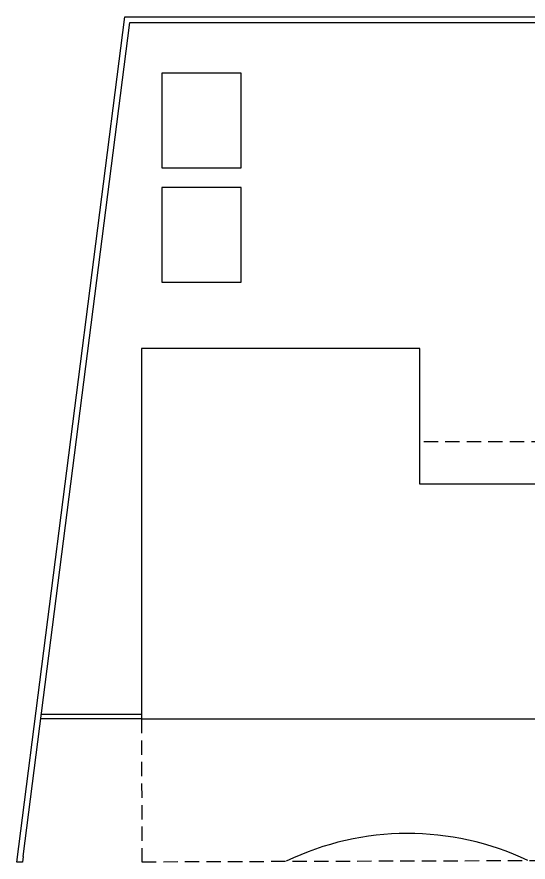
# Model space of a CAD drawing. Header units: centimetres. Extents: x 45464 to 685908, y 11779 to 14769.
# Drawn here: x 672526 to 674335, y 11779 to 14769 of the extents above; entities that cross this region are included whole.
import ezdxf

# ---------------------------------------------------------------- set-up
doc = ezdxf.new("R2010")
doc.units = ezdxf.units.CM
doc.header["$LTSCALE"] = 4
doc.linetypes.add('HIDDENX2', pattern=[19.05, 12.7, -6.35])
for name, color, linetype in [('0.1', 1, 'Continuous'), ('0.2', 2, 'Continuous'), ('0.4', 4, 'Continuous'), ('0.6', 6, 'Continuous')]:
    doc.layers.add(name, color=color, linetype=linetype)

msp = doc.modelspace()

# ---------------------------------------------------------------- linework, layer by layer
at = {"layer": '0.1', "linetype": 'HIDDENX2'}
for points in [[(675621.5, 12302.7), (675621.5, 12452.7), (675006.9, 12452.7), (675006.9, 13266.1), (673951.9, 13266.1)], [(672966.9, 12286.1), (672968.3, 11780.6), (675046.9, 11787.4)]]:
    msp.add_lwpolyline(points, dxfattribs=at)
at = {"layer": '0.1'}
msp.add_arc((673909.1, 10887.6), 993, 64.6647, 115.6485, dxfattribs=at)
at = {"layer": '0.2'}
for points in [[(673039.4, 14235.2), (673319.4, 14235.2), (673319.4, 14570.2), (673039.4, 14570.2)], [(673039.4, 13830.2), (673319.4, 13830.2), (673319.4, 14165.2), (673039.4, 14165.2)]]:
    msp.add_lwpolyline(points, close=True, dxfattribs=at)
msp.add_lwpolyline([(673951.9, 13596.1), (672966.9, 13596.1), (672966.9, 12286.1), (674856.9, 12286.1), (674856.9, 13116.1), (673951.9, 13116.1), (673951.9, 13596.1)], dxfattribs=at)
at = {"layer": '0.4'}
msp.add_line((672548.9, 11799.4), (672545.7, 11779.4), dxfattribs=at)
for points in [[(672545.7, 11779.4), (672526.1, 11779.4), (672908, 14768.9), (685908.5, 14768.9), (685070.5, 12352.6)], [(672548.9, 11799.4), (672925.6, 14748.9), (685880.4, 14748.9), (685056.3, 12372.6)]]:
    msp.add_lwpolyline(points, dxfattribs=at)
at = {"layer": '0.6'}
for p, q in [((672966.9, 12301.1), (672612.9, 12301.1)), ((672966.9, 12286.1), (672611, 12286.1))]:
    msp.add_line(p, q, dxfattribs=at)

doc.saveas('drawing.dxf')
